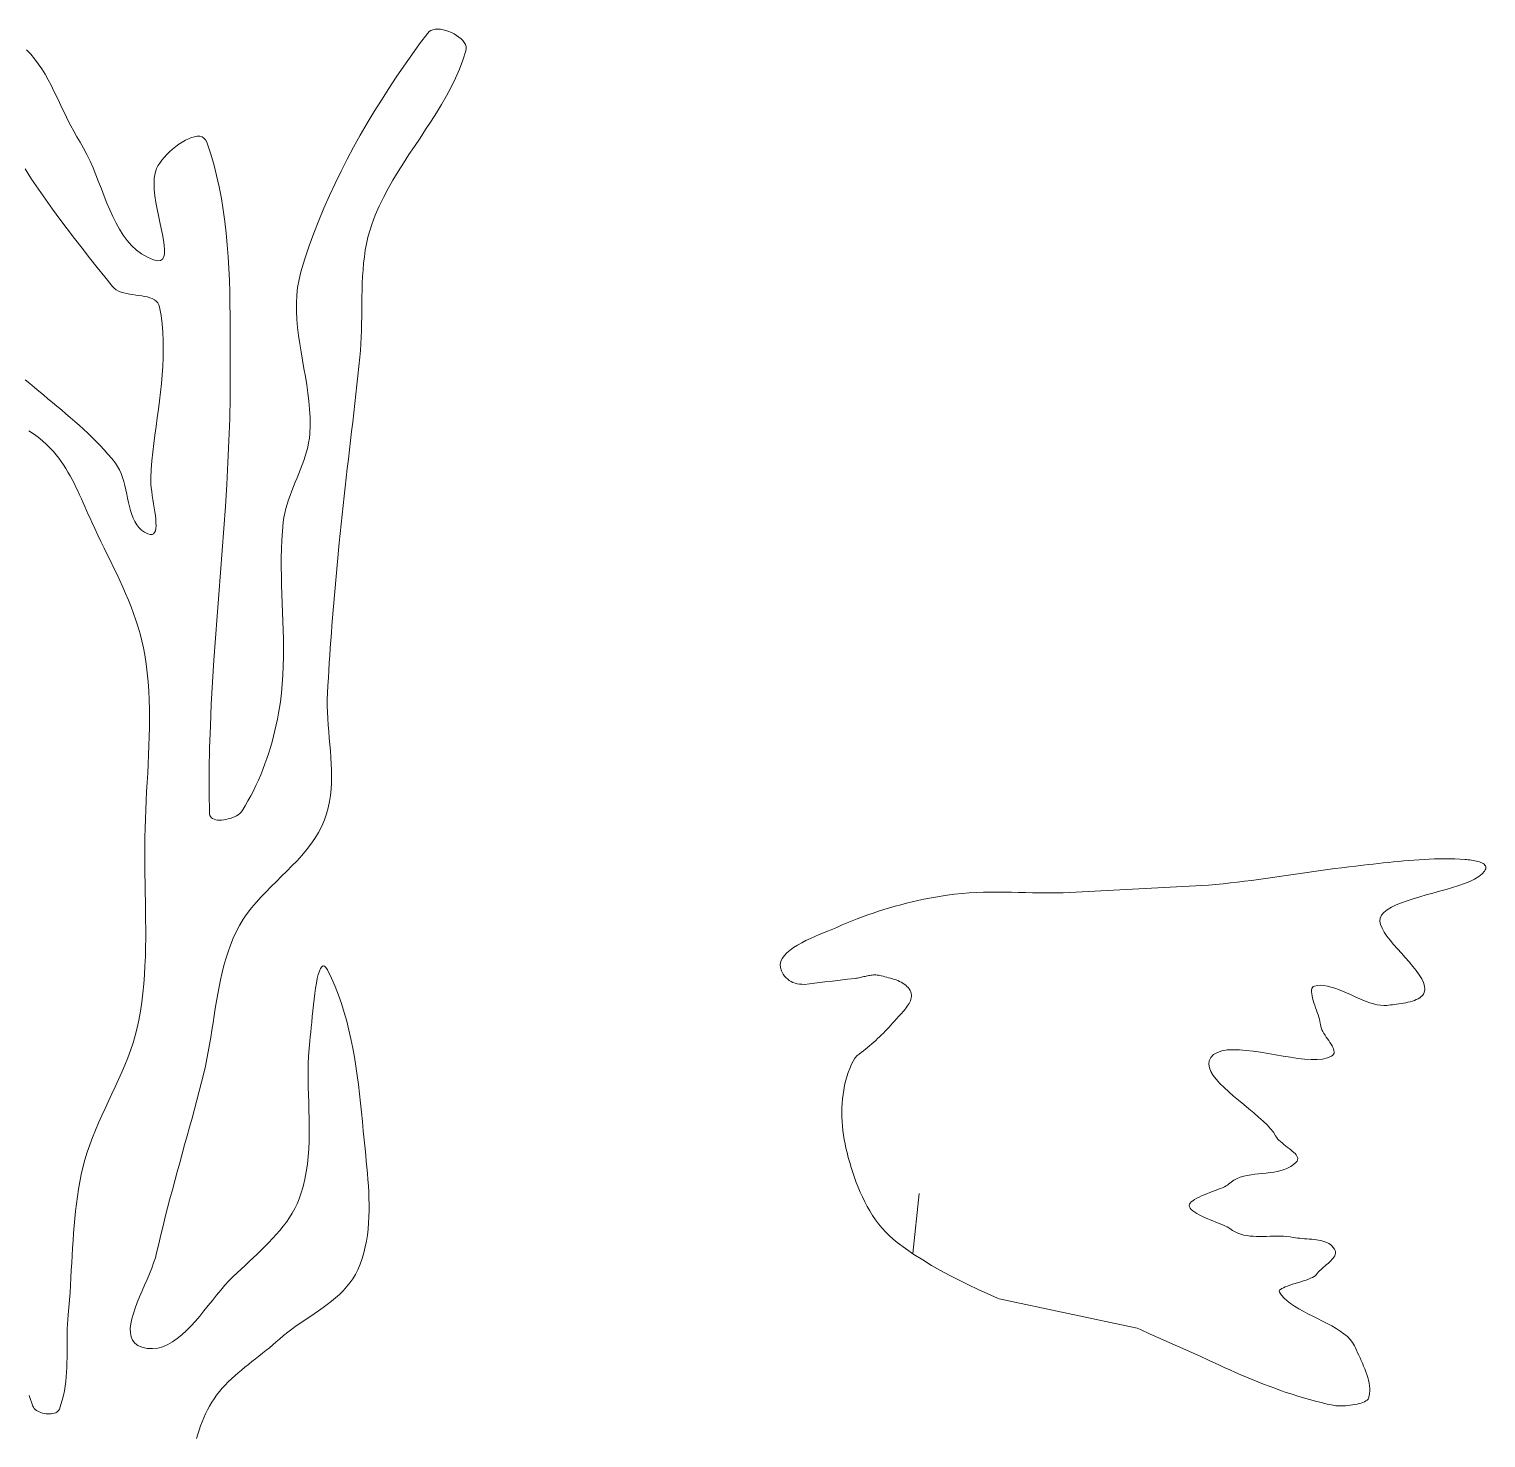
# Model space of a CAD drawing. Header units: inches. Extents: x -12 to 23, y -13.2 to 21.7.
# Drawn here: x 2.06 to 6.239, y -5.339 to -1.298 of the extents above; entities that cross this region are included whole.
import ezdxf

# ---------------------------------------------------------------- set-up
doc = ezdxf.new("R2010")
doc.units = ezdxf.units.IN
doc.header["$MEASUREMENT"] = 0
doc.layers.get('0').update_dxf_attribs({"lineweight": 0})

msp = doc.modelspace()

# ---------------------------------------------------------------- linework, layer by layer
at = {"color": 7, "linetype": 'Continuous', "lineweight": 0}
for p, q in [((4.31, -4.0352), (4.31, -4.0352)), ((4.4883, -4.1995), (4.4883, -4.1995))]:
    msp.add_line(p, q, dxfattribs=at)
at = {"color": 30, "linetype": 'Continuous', "lineweight": 0, "true_color": 0xff7e00}
msp.add_line((4.5953, -4.8105), (4.6134, -4.6379), dxfattribs=at)
at = {"color": 7, "linetype": 'Continuous', "lineweight": 0, "flags": 128}
for points in [[(2.053, -1.3576), (2.0649, -1.37), (2.0761, -1.3833), (2.0866, -1.3973), (2.0964, -1.412), (2.1058, -1.4272), (2.1147, -1.4429), (2.1232, -1.4589), (2.1315, -1.4753), (2.1395, -1.4918), (2.1475, -1.5085), (2.1553, -1.5253), (2.1632, -1.5419), (2.1713, -1.5585), (2.1795, -1.5748), (2.188, -1.5909), (2.1969, -1.6065), (2.2062, -1.6217), (2.2165, -1.639), (2.2261, -1.6572), (2.2351, -1.6761), (2.2436, -1.6957), (2.2517, -1.7156), (2.2597, -1.7359), (2.2675, -1.7562), (2.2753, -1.7765), (2.2833, -1.7967), (2.2916, -1.8164), (2.3003, -1.8357), (2.3095, -1.8542), (2.3193, -1.872), (2.33, -1.8888), (2.3416, -1.9044), (2.3542, -1.9187), (2.3679, -1.9316), (2.383, -1.9428), (2.3995, -1.9523), (2.4175, -1.9598), (2.4285, -1.9623), (2.4368, -1.9616), (2.4428, -1.9578), (2.4466, -1.9512), (2.4486, -1.9421), (2.4489, -1.9309), (2.4479, -1.9177), (2.4458, -1.9029), (2.4428, -1.8867), (2.4392, -1.8694), (2.4353, -1.8513), (2.4313, -1.8327), (2.4274, -1.8138), (2.4239, -1.7949), (2.4211, -1.7763), (2.4192, -1.7584), (2.4185, -1.7412), (2.4192, -1.7252), (2.4216, -1.7107), (2.4259, -1.6978), (2.4299, -1.6902), (2.4349, -1.6822), (2.4408, -1.6741), (2.4477, -1.666), (2.4552, -1.6578), (2.4633, -1.6499), (2.4719, -1.6422), (2.4809, -1.6349), (2.49, -1.6282), (2.4993, -1.622), (2.5085, -1.6167), (2.5176, -1.6122), (2.5264, -1.6087), (2.5348, -1.6063), (2.5426, -1.6051), (2.5498, -1.6053), (2.5563, -1.6069), (2.5618, -1.6101), (2.5663, -1.615), (2.5696, -1.6217), (2.5803, -1.6535), (2.5898, -1.6855), (2.5982, -1.7179), (2.6055, -1.7506), (2.6118, -1.7835), (2.6172, -1.8166), (2.6218, -1.8499), (2.6257, -1.8833), (2.6288, -1.917), (2.6313, -1.9507), (2.6332, -1.9845), (2.6347, -2.0184), (2.6357, -2.0524), (2.6364, -2.0864), (2.6369, -2.1204), (2.6371, -2.1543), (2.6372, -2.1883), (2.6372, -2.2221), (2.6372, -2.2558), (2.6373, -2.2895), (2.637, -2.3525), (2.6357, -2.4155), (2.6336, -2.4785), (2.6307, -2.5415), (2.6272, -2.6045), (2.6231, -2.6675), (2.6187, -2.7304), (2.614, -2.7934), (2.6091, -2.8563), (2.6041, -2.9193), (2.5992, -2.9822), (2.5945, -3.0452), (2.5902, -3.1081), (2.5862, -3.1711), (2.5828, -3.234), (2.5801, -3.297), (2.5781, -3.36), (2.577, -3.423), (2.577, -3.486), (2.5781, -3.549), (2.5788, -3.5533), (2.5804, -3.557), (2.5831, -3.5601), (2.5865, -3.5626), (2.5906, -3.5645), (2.5954, -3.5658), (2.6007, -3.5667), (2.6064, -3.567), (2.6124, -3.5669), (2.6187, -3.5663), (2.625, -3.5653), (2.6314, -3.5638), (2.6377, -3.562), (2.6438, -3.5598), (2.6497, -3.5573), (2.6551, -3.5545), (2.6601, -3.5514), (2.6645, -3.548), (2.6682, -3.5444), (2.6711, -3.5405), (2.6797, -3.5264), (2.6881, -3.512), (2.696, -3.4974), (2.7037, -3.4826), (2.7109, -3.4676), (2.7179, -3.4524), (2.7245, -3.4371), (2.7307, -3.4216), (2.7367, -3.4059), (2.7423, -3.3901), (2.7476, -3.3742), (2.7525, -3.3582), (2.7572, -3.3421), (2.7615, -3.3259), (2.7655, -3.3096), (2.7692, -3.2933), (2.7726, -3.277), (2.7757, -3.2606), (2.7785, -3.2442), (2.781, -3.2278), (2.7842, -3.2022), (2.7866, -3.1766), (2.7883, -3.1509), (2.7894, -3.1252), (2.7899, -3.0994), (2.79, -3.0736), (2.7896, -3.0478), (2.789, -3.022), (2.7882, -2.9961), (2.7873, -2.9702), (2.7863, -2.9443), (2.7853, -2.9184), (2.7845, -2.8926), (2.7839, -2.8667), (2.7836, -2.8409), (2.7837, -2.815), (2.7842, -2.7892), (2.7853, -2.7635), (2.787, -2.7378), (2.7894, -2.7121), (2.7912, -2.699), (2.7937, -2.6861), (2.7968, -2.6733), (2.8004, -2.6605), (2.8045, -2.6479), (2.8089, -2.6353), (2.8136, -2.6228), (2.8186, -2.6103), (2.8236, -2.5979), (2.8287, -2.5854), (2.8338, -2.573), (2.8388, -2.5606), (2.8436, -2.5481), (2.8481, -2.5356), (2.8523, -2.523), (2.8561, -2.5103), (2.8594, -2.4975), (2.8621, -2.4847), (2.8642, -2.4717), (2.8655, -2.4585), (2.8665, -2.4353), (2.8663, -2.4119), (2.865, -2.3885), (2.8628, -2.365), (2.86, -2.3415), (2.8566, -2.318), (2.8527, -2.2944), (2.8487, -2.2709), (2.8445, -2.2474), (2.8405, -2.2239), (2.8367, -2.2004), (2.8333, -2.177), (2.8305, -2.1537), (2.8284, -2.1304), (2.8272, -2.1073), (2.827, -2.0843), (2.8281, -2.0614), (2.8305, -2.0386), (2.8345, -2.016), (2.8401, -1.9936), (2.8515, -1.9566), (2.8639, -1.9198), (2.877, -1.8833), (2.8911, -1.8471), (2.9059, -1.8112), (2.9216, -1.7755), (2.938, -1.7402), (2.9551, -1.7051), (2.9728, -1.6704), (2.9912, -1.636), (3.0103, -1.6018), (3.0299, -1.568), (3.05, -1.5345), (3.0707, -1.5013), (3.0919, -1.4684), (3.1134, -1.4358), (3.1355, -1.4036), (3.1578, -1.3717), (3.1806, -1.3401), (3.2036, -1.3089), (3.2078, -1.3046), (3.2129, -1.3014), (3.2188, -1.2993), (3.2254, -1.2981), (3.2326, -1.2978), (3.2401, -1.2983), (3.248, -1.2996), (3.256, -1.3017), (3.264, -1.3044), (3.2719, -1.3076), (3.2795, -1.3115), (3.2867, -1.3157), (3.2933, -1.3205), (3.2993, -1.3255), (3.3045, -1.3308), (3.3087, -1.3364), (3.3119, -1.3421), (3.3138, -1.3479), (3.3144, -1.3538), (3.3135, -1.3596), (3.3048, -1.3866), (3.2947, -1.4129), (3.2834, -1.4387), (3.2709, -1.4641), (3.2576, -1.489), (3.2434, -1.5136), (3.2285, -1.538), (3.2132, -1.5621), (3.1975, -1.5861), (3.1816, -1.6101), (3.1656, -1.634), (3.1497, -1.6579), (3.134, -1.6819), (3.1187, -1.7061), (3.1039, -1.7306), (3.0898, -1.7553), (3.0765, -1.7804), (3.0642, -1.8059), (3.053, -1.8319), (3.043, -1.8584), (3.0372, -1.8765), (3.0323, -1.8948), (3.0282, -1.9133), (3.0247, -1.932), (3.022, -1.9507), (3.0198, -1.9696), (3.0181, -1.9887), (3.0168, -2.0078), (3.0159, -2.0269), (3.0153, -2.0462), (3.0149, -2.0655), (3.0147, -2.0848), (3.0145, -2.1041), (3.0143, -2.1235), (3.0141, -2.1428), (3.0137, -2.1621), (3.0131, -2.1814), (3.0122, -2.2006), (3.0109, -2.2197), (3.0092, -2.2388), (3.0064, -2.2654), (3.0036, -2.292), (3.0007, -2.3187), (2.9977, -2.3453), (2.9947, -2.3719), (2.9917, -2.3985), (2.9886, -2.4252), (2.9855, -2.4518), (2.9824, -2.4784), (2.9793, -2.505), (2.9761, -2.5316), (2.973, -2.5582), (2.97, -2.5848), (2.9669, -2.6115), (2.964, -2.6381), (2.961, -2.6647), (2.9582, -2.6913), (2.9554, -2.718), (2.9526, -2.7446), (2.95, -2.7713), (2.948, -2.7928), (2.9459, -2.8143), (2.9439, -2.8359), (2.9419, -2.8574), (2.94, -2.8789), (2.9381, -2.9005), (2.9362, -2.922), (2.9343, -2.9436), (2.9325, -2.9651), (2.9308, -2.9867), (2.9291, -3.0082), (2.9274, -3.0298), (2.9258, -3.0514), (2.9243, -3.0729), (2.9228, -3.0945), (2.9213, -3.1161), (2.92, -3.1376), (2.9186, -3.1592), (2.9174, -3.1808), (2.9162, -3.2024), (2.9156, -3.2206), (2.9156, -3.2389), (2.9161, -3.2573), (2.917, -3.2758), (2.9183, -3.2943), (2.9197, -3.3129), (2.9213, -3.3315), (2.9229, -3.35), (2.9245, -3.3686), (2.9258, -3.3871), (2.9269, -3.4055), (2.9276, -3.4239), (2.9278, -3.4422), (2.9275, -3.4603), (2.9264, -3.4784), (2.9247, -3.4962), (2.922, -3.5139), (2.9183, -3.5315), (2.9136, -3.5488), (2.9078, -3.5659), (2.8997, -3.5846), (2.8904, -3.6025), (2.8799, -3.6198), (2.8683, -3.6364), (2.8558, -3.6525), (2.8426, -3.6682), (2.8287, -3.6835), (2.8143, -3.6985), (2.7996, -3.7134), (2.7847, -3.7281), (2.7697, -3.7428), (2.7547, -3.7575), (2.74, -3.7724), (2.7256, -3.7875), (2.7117, -3.8029), (2.6984, -3.8186), (2.6859, -3.8349), (2.6742, -3.8516), (2.6636, -3.869), (2.6542, -3.8871), (2.6456, -3.906), (2.638, -3.9253), (2.631, -3.9447), (2.6248, -3.9645), (2.6191, -3.9844), (2.6141, -4.0045), (2.6094, -4.0248), (2.6052, -4.0452), (2.6014, -4.0658), (2.5978, -4.0864), (2.5944, -4.1071), (2.5911, -4.1279), (2.5879, -4.1487), (2.5847, -4.1695), (2.5814, -4.1902), (2.5779, -4.211), (2.5743, -4.2316), (2.5703, -4.2521), (2.5659, -4.2726), (2.5612, -4.2928), (2.5547, -4.3187), (2.5481, -4.3445), (2.5413, -4.3703), (2.5345, -4.3961), (2.5275, -4.4218), (2.5205, -4.4475), (2.5135, -4.4732), (2.5064, -4.4989), (2.4993, -4.5246), (2.4922, -4.5503), (2.4852, -4.5761), (2.4781, -4.6018), (2.4712, -4.6275), (2.4643, -4.6533), (2.4576, -4.679), (2.4509, -4.7049), (2.4444, -4.7307), (2.4381, -4.7566), (2.4319, -4.7825), (2.4259, -4.8085), (2.4223, -4.8223), (2.4175, -4.837), (2.4118, -4.8523), (2.4054, -4.8682), (2.3986, -4.8845), (2.3915, -4.9011), (2.3843, -4.9178), (2.3773, -4.9344), (2.3706, -4.9509), (2.3646, -4.967), (2.3593, -4.9827), (2.3551, -4.9978), (2.3521, -5.0121), (2.3505, -5.0255), (2.3506, -5.0379), (2.3526, -5.0491), (2.3567, -5.0589), (2.3631, -5.0673), (2.372, -5.074), (2.3837, -5.079), (2.3993, -5.0825), (2.4145, -5.0833), (2.4293, -5.0816), (2.4438, -5.0777), (2.458, -5.0718), (2.4718, -5.064), (2.4853, -5.0545), (2.4986, -5.0437), (2.5116, -5.0316), (2.5244, -5.0185), (2.5371, -5.0045), (2.5495, -4.99), (2.5618, -4.975), (2.574, -4.9599), (2.586, -4.9447), (2.598, -4.9297), (2.61, -4.9152), (2.6219, -4.9013), (2.6338, -4.8882), (2.6457, -4.8761), (2.6569, -4.8655), (2.6682, -4.8549), (2.6796, -4.8443), (2.6911, -4.8336), (2.7027, -4.8229), (2.7142, -4.8121), (2.7256, -4.8012), (2.7368, -4.7902), (2.7479, -4.779), (2.7587, -4.7676), (2.7691, -4.7561), (2.7792, -4.7443), (2.7889, -4.7323), (2.7981, -4.72), (2.8068, -4.7074), (2.8149, -4.6945), (2.8223, -4.6813), (2.829, -4.6677), (2.835, -4.6538), (2.8401, -4.6394), (2.8463, -4.6184), (2.8514, -4.5971), (2.8554, -4.5757), (2.8585, -4.5541), (2.8608, -4.5324), (2.8624, -4.5105), (2.8633, -4.4885), (2.8637, -4.4664), (2.8637, -4.4442), (2.8634, -4.422), (2.8628, -4.3997), (2.8622, -4.3773), (2.8615, -4.355), (2.861, -4.3327), (2.8606, -4.3104), (2.8606, -4.2881), (2.8609, -4.2659), (2.8618, -4.2438), (2.8633, -4.2218), (2.8655, -4.1999), (2.8667, -4.1886), (2.868, -4.1757), (2.8694, -4.1615), (2.8709, -4.1462), (2.8724, -4.1302), (2.8741, -4.1138), (2.8759, -4.0972), (2.8778, -4.0807), (2.8798, -4.0646), (2.882, -4.0492), (2.8844, -4.0348), (2.887, -4.0216), (2.8898, -4.0101), (2.8928, -4.0003), (2.8961, -3.9928), (2.8996, -3.9876), (2.9033, -3.9852), (2.9073, -3.9857), (2.9116, -3.9896), (2.9162, -3.997), (2.9276, -4.0206), (2.9381, -4.0445), (2.9476, -4.0689), (2.9563, -4.0935), (2.9641, -4.1185), (2.9712, -4.1437), (2.9777, -4.1692), (2.9834, -4.1949), (2.9886, -4.2208), (2.9933, -4.2469), (2.9976, -4.2731), (3.0014, -4.2994), (3.0048, -4.3258), (3.008, -4.3523), (3.0109, -4.3788), (3.0137, -4.4052), (3.0163, -4.4317), (3.0189, -4.4581), (3.0214, -4.4843), (3.024, -4.5105), (3.0257, -4.5279), (3.0275, -4.5453), (3.0292, -4.5629), (3.0308, -4.5806), (3.0323, -4.5984), (3.0335, -4.6162), (3.0345, -4.634), (3.0352, -4.6519), (3.0356, -4.6696), (3.0356, -4.6874), (3.0351, -4.7051), (3.0341, -4.7227), (3.0326, -4.7401), (3.0305, -4.7574), (3.0278, -4.7746), (3.0244, -4.7916), (3.0202, -4.8083), (3.0153, -4.8248), (3.0095, -4.8411), (3.0029, -4.8571), (2.9962, -4.8704), (2.9886, -4.883), (2.9802, -4.8949), (2.971, -4.9063), (2.961, -4.9172), (2.9505, -4.9275), (2.9393, -4.9375), (2.9277, -4.9471), (2.9157, -4.9565), (2.9034, -4.9655), (2.8908, -4.9744), (2.878, -4.9832), (2.8651, -4.9919), (2.8523, -5.0006), (2.8394, -5.0094), (2.8267, -5.0182), (2.8143, -5.0272), (2.8021, -5.0364), (2.7902, -5.0459), (2.7788, -5.0557), (2.7693, -5.0641), (2.7596, -5.0724), (2.7497, -5.0805), (2.7397, -5.0886), (2.7297, -5.0966), (2.7196, -5.1045), (2.7094, -5.1125), (2.6993, -5.1204), (2.6893, -5.1284), (2.6793, -5.1365), (2.6695, -5.1446), (2.6597, -5.1529), (2.6502, -5.1613), (2.6408, -5.17), (2.6317, -5.1788), (2.6229, -5.1878), (2.6143, -5.1971), (2.6061, -5.2067), (2.5982, -5.2167), (2.5908, -5.2269), (2.5839, -5.2373), (2.5776, -5.248), (2.5718, -5.259), (2.5664, -5.2702), (2.5614, -5.2816), (2.5567, -5.2932), (2.5523, -5.305), (2.5482, -5.3168), (2.5442, -5.3288), (2.5404, -5.3408)], [(2.0487, -2.3036), (2.0625, -2.3148), (2.0752, -2.3257), (2.0881, -2.3365), (2.101, -2.3472), (2.1139, -2.358), (2.1269, -2.3687), (2.1398, -2.3795), (2.1527, -2.3903), (2.1656, -2.4012), (2.1783, -2.4122), (2.191, -2.4232), (2.2036, -2.4344), (2.216, -2.4457), (2.2282, -2.4571), (2.2403, -2.4687), (2.2522, -2.4805), (2.2638, -2.4926), (2.2752, -2.5048), (2.2863, -2.5173), (2.2971, -2.53), (2.3076, -2.5431), (2.314, -2.5523), (2.3195, -2.5622), (2.3242, -2.5728), (2.3283, -2.5839), (2.3318, -2.5954), (2.3349, -2.6073), (2.3378, -2.6194), (2.3404, -2.6315), (2.3429, -2.6437), (2.3455, -2.6557), (2.3483, -2.6675), (2.3514, -2.679), (2.3549, -2.6901), (2.3589, -2.7006), (2.3635, -2.7104), (2.3689, -2.7195), (2.3752, -2.7277), (2.3825, -2.7349), (2.3909, -2.741), (2.4006, -2.7459), (2.4073, -2.7479), (2.4128, -2.7479), (2.417, -2.746), (2.4202, -2.7423), (2.4224, -2.7371), (2.4237, -2.7305), (2.4242, -2.7226), (2.4241, -2.7137), (2.4234, -2.7039), (2.4223, -2.6934), (2.4208, -2.6824), (2.4191, -2.6709), (2.4172, -2.6593), (2.4153, -2.6475), (2.4135, -2.6359), (2.4118, -2.6246), (2.4104, -2.6137), (2.4095, -2.6034), (2.4089, -2.5939), (2.409, -2.5853), (2.4106, -2.5608), (2.4127, -2.5362), (2.4152, -2.5116), (2.418, -2.487), (2.4211, -2.4623), (2.4243, -2.4377), (2.4276, -2.413), (2.4309, -2.3884), (2.434, -2.3637), (2.4369, -2.3391), (2.4395, -2.3145), (2.4418, -2.2899), (2.4435, -2.2653), (2.4447, -2.2408), (2.4452, -2.2164), (2.4449, -2.192), (2.4438, -2.1676), (2.4417, -2.1434), (2.4386, -2.1192), (2.4344, -2.0951), (2.4323, -2.0884), (2.4291, -2.0827), (2.4248, -2.078), (2.4196, -2.0741), (2.4135, -2.0708), (2.4067, -2.0682), (2.3994, -2.0661), (2.3915, -2.0644), (2.3832, -2.063), (2.3747, -2.0618), (2.366, -2.0606), (2.3573, -2.0594), (2.3486, -2.0581), (2.3401, -2.0565), (2.3319, -2.0545), (2.3241, -2.0521), (2.3168, -2.0492), (2.3102, -2.0456), (2.3042, -2.0412), (2.2991, -2.0359), (2.2773, -2.0087), (2.2555, -1.9814), (2.2338, -1.9539), (2.2121, -1.9264), (2.1907, -1.8986), (2.1694, -1.8707), (2.1483, -1.8426), (2.1276, -1.8143), (2.1071, -1.7858), (2.0871, -1.7571), (2.0675, -1.728), (2.0484, -1.6987)], [(2.0599, -5.2173), (2.0709, -5.248), (2.0726, -5.2515), (2.0749, -5.2547), (2.0779, -5.2577), (2.0813, -5.2604), (2.0852, -5.2628), (2.0895, -5.2649), (2.0941, -5.2667), (2.0988, -5.2682), (2.1038, -5.2694), (2.1088, -5.2702), (2.1138, -5.2706), (2.1188, -5.2707), (2.1236, -5.2704), (2.1282, -5.2697), (2.1325, -5.2686), (2.1364, -5.267), (2.1399, -5.2651), (2.1429, -5.2627), (2.1452, -5.2598), (2.147, -5.2565), (2.1515, -5.2437), (2.1554, -5.2308), (2.1586, -5.2178), (2.1613, -5.2046), (2.1635, -5.1913), (2.1652, -5.1779), (2.1665, -5.1643), (2.1675, -5.1508), (2.1682, -5.1371), (2.1686, -5.1234), (2.1689, -5.1096), (2.169, -5.0958), (2.1691, -5.082), (2.1692, -5.0682), (2.1693, -5.0544), (2.1695, -5.0406), (2.1698, -5.0269), (2.1704, -5.0132), (2.1712, -4.9996), (2.1723, -4.986), (2.1743, -4.9648), (2.176, -4.9436), (2.1775, -4.9224), (2.1788, -4.9011), (2.1801, -4.8799), (2.1813, -4.8586), (2.1825, -4.8373), (2.1836, -4.816), (2.1849, -4.7947), (2.1862, -4.7735), (2.1877, -4.7522), (2.1894, -4.731), (2.1913, -4.7098), (2.1935, -4.6887), (2.196, -4.6676), (2.1988, -4.6466), (2.2021, -4.6257), (2.2058, -4.6048), (2.2099, -4.584), (2.2146, -4.5633), (2.2203, -4.5415), (2.2269, -4.5199), (2.2342, -4.4985), (2.2422, -4.4773), (2.2506, -4.4563), (2.2596, -4.4354), (2.2688, -4.4146), (2.2783, -4.3939), (2.288, -4.3733), (2.2977, -4.3526), (2.3073, -4.3319), (2.3168, -4.3112), (2.326, -4.2905), (2.3349, -4.2696), (2.3433, -4.2486), (2.3512, -4.2275), (2.3584, -4.2061), (2.3649, -4.1846), (2.3705, -4.1628), (2.3752, -4.1407), (2.3797, -4.1149), (2.3834, -4.089), (2.3866, -4.063), (2.3891, -4.037), (2.3911, -4.0109), (2.3925, -3.9848), (2.3936, -3.9586), (2.3943, -3.9323), (2.3946, -3.9061), (2.3947, -3.8798), (2.3945, -3.8534), (2.3942, -3.8271), (2.3938, -3.8008), (2.3933, -3.7744), (2.3928, -3.7481), (2.3924, -3.7217), (2.392, -3.6954), (2.3918, -3.6691), (2.3918, -3.6428), (2.3921, -3.6166), (2.3927, -3.5904), (2.3936, -3.5641), (2.3947, -3.5379), (2.396, -3.5116), (2.3974, -3.4852), (2.3988, -3.4589), (2.4003, -3.4326), (2.4017, -3.4063), (2.403, -3.38), (2.404, -3.3537), (2.4049, -3.3274), (2.4055, -3.3011), (2.4057, -3.2749), (2.4054, -3.2487), (2.4047, -3.2225), (2.4035, -3.1964), (2.4017, -3.1703), (2.3992, -3.1443), (2.3961, -3.1184), (2.3921, -3.0925), (2.3884, -3.0724), (2.3839, -3.0525), (2.3788, -3.0327), (2.373, -3.0132), (2.3668, -2.9937), (2.36, -2.9744), (2.3528, -2.9553), (2.3451, -2.9362), (2.3371, -2.9173), (2.3288, -2.8984), (2.3203, -2.8796), (2.3115, -2.8609), (2.3026, -2.8422), (2.2936, -2.8236), (2.2845, -2.805), (2.2754, -2.7865), (2.2664, -2.7679), (2.2574, -2.7493), (2.2486, -2.7307), (2.24, -2.7121), (2.235, -2.7011), (2.23, -2.6899), (2.2251, -2.6788), (2.2201, -2.6676), (2.2152, -2.6563), (2.2102, -2.6451), (2.2051, -2.6339), (2.1999, -2.6228), (2.1946, -2.6118), (2.1891, -2.6008), (2.1835, -2.5899), (2.1777, -2.5792), (2.1717, -2.5687), (2.1655, -2.5583), (2.159, -2.5481), (2.1522, -2.5381), (2.145, -2.5284), (2.1376, -2.5189), (2.1298, -2.5097), (2.1216, -2.5008), (2.1102, -2.4895), (2.0983, -2.4789), (2.0858, -2.4688), (2.073, -2.4592), (2.0598, -2.4501)]]:
    msp.add_lwpolyline(points, dxfattribs=at)
at = {"color": 7, "linetype": 'Continuous', "lineweight": 0}
msp.add_lwpolyline([(5.2393, -5.0247), (4.843, -4.9405), (4.8382, -4.9384), (4.8104, -4.9261), (4.7827, -4.9136), (4.7554, -4.9006), (4.7283, -4.8873), (4.7015, -4.8735), (4.6752, -4.8592), (4.6492, -4.8444), (4.6237, -4.8289), (4.5987, -4.8128), (4.5742, -4.7959), (4.5503, -4.7783), (4.5385, -4.7688), (4.5273, -4.7587), (4.5168, -4.7481), (4.5067, -4.737), (4.4972, -4.7254), (4.4883, -4.7134), (4.4798, -4.701), (4.4718, -4.6882), (4.4643, -4.6752), (4.4573, -4.6618), (4.4506, -4.6482), (4.4444, -4.6344), (4.4385, -4.6205), (4.433, -4.6064), (4.4279, -4.5922), (4.4231, -4.5779), (4.4185, -4.5637), (4.4143, -4.5494), (4.4103, -4.5352), (4.4066, -4.521), (4.4036, -4.5086), (4.4009, -4.496), (4.3985, -4.4834), (4.3964, -4.4706), (4.3947, -4.4577), (4.3934, -4.4448), (4.3924, -4.4318), (4.3918, -4.4188), (4.3917, -4.4058), (4.3919, -4.3928), (4.3925, -4.3798), (4.3936, -4.3669), (4.3951, -4.354), (4.3971, -4.3413), (4.3995, -4.3286), (4.4025, -4.3161), (4.4059, -4.3037), (4.4098, -4.2915), (4.4143, -4.2795), (4.4193, -4.2676), (4.4238, -4.2587), (4.4292, -4.2504), (4.4353, -4.2425), (4.4414, -4.238), (4.4475, -4.2334), (4.4536, -4.2287), (4.4596, -4.2239), (4.4656, -4.2191), (4.4715, -4.2142), (4.4773, -4.2092), (4.4831, -4.2041), (4.4888, -4.199), (4.4945, -4.1938), (4.5001, -4.1885), (4.5056, -4.1832), (4.5111, -4.1778), (4.5165, -4.1724), (4.5218, -4.1668), (4.5271, -4.1612), (4.5323, -4.1556), (4.5374, -4.1499), (4.5424, -4.1441), (4.5474, -4.1383), (4.5504, -4.1349), (4.5535, -4.1314), (4.5568, -4.1278), (4.5601, -4.1242), (4.5635, -4.1205), (4.5668, -4.1167), (4.5702, -4.1129), (4.5734, -4.109), (4.5765, -4.1051), (4.5794, -4.1011), (4.5821, -4.0971), (4.5846, -4.0931), (4.5867, -4.089), (4.5885, -4.085), (4.5898, -4.0808), (4.5908, -4.0767), (4.5912, -4.0726), (4.5912, -4.0684), (4.5905, -4.0643), (4.5893, -4.0601), (4.5873, -4.0556), (4.5848, -4.0514), (4.5819, -4.0475), (4.5786, -4.0439), (4.5749, -4.0406), (4.5709, -4.0375), (4.5666, -4.0347), (4.5621, -4.0321), (4.5574, -4.0298), (4.5524, -4.0276), (4.5473, -4.0256), (4.5421, -4.0238), (4.5368, -4.0221), (4.5314, -4.0205), (4.526, -4.0191), (4.5207, -4.0177), (4.5153, -4.0164), (4.5101, -4.0151), (4.5049, -4.0139), (4.4999, -4.0127), (4.4965, -4.012), (4.4931, -4.0115), (4.4896, -4.0112), (4.4862, -4.0111), (4.4827, -4.0112), (4.4792, -4.0115), (4.4757, -4.0119), (4.4722, -4.0124), (4.4687, -4.013), (4.4652, -4.0137), (4.4617, -4.0145), (4.4582, -4.0153), (4.4547, -4.0161), (4.4512, -4.017), (4.4477, -4.0178), (4.4442, -4.0186), (4.4406, -4.0193), (4.4371, -4.02), (4.4336, -4.0206), (4.4301, -4.0211), (4.4083, -4.0236), (4.3865, -4.0262), (4.3647, -4.0288), (4.3428, -4.0314), (4.321, -4.0339), (4.2992, -4.0365), (4.2846, -4.0382), (4.2772, -4.0381), (4.2702, -4.0375), (4.2636, -4.0363), (4.2574, -4.0347), (4.2516, -4.0325), (4.2462, -4.0298), (4.2411, -4.0267), (4.2364, -4.0231), (4.2319, -4.019), (4.2277, -4.0144), (4.2238, -4.0094), (4.2182, -3.9997), (4.2153, -3.9903), (4.2149, -3.9812), (4.2169, -3.9723), (4.221, -3.9638), (4.2269, -3.9556), (4.2344, -3.9476), (4.2434, -3.94), (4.2535, -3.9327), (4.2647, -3.9257), (4.2765, -3.919), (4.2889, -3.9126), (4.3015, -3.9066), (4.3142, -3.9009), (4.3267, -3.8955), (4.3389, -3.8905), (4.3504, -3.8858), (4.3611, -3.8815), (4.3708, -3.8775), (4.3791, -3.8739), (4.3929, -3.8678), (4.407, -3.8618), (4.4213, -3.8559), (4.4359, -3.8502), (4.4508, -3.8445), (4.4659, -3.8391), (4.4812, -3.8337), (4.4967, -3.8286), (4.5124, -3.8236), (4.5283, -3.8187), (4.5444, -3.8141), (4.5606, -3.8096), (4.5769, -3.8054), (4.5934, -3.8014), (4.61, -3.7976), (4.6266, -3.794), (4.6434, -3.7907), (4.6602, -3.7876), (4.6771, -3.7848), (4.694, -3.7823), (4.7154, -3.7795), (4.7365, -3.7774), (4.7573, -3.7758), (4.7779, -3.7746), (4.7983, -3.7739), (4.8186, -3.7735), (4.8387, -3.7734), (4.8588, -3.7736), (4.8787, -3.7739), (4.8987, -3.7743), (4.9186, -3.7747), (4.9386, -3.7752), (4.9587, -3.7755), (4.9789, -3.7757), (4.9992, -3.7757), (5.0197, -3.7755), (5.0268, -3.7753), (5.4249, -3.7543), (5.4432, -3.7534), (5.4644, -3.7518), (5.4859, -3.7497), (5.5063, -3.7474), (5.5266, -3.745), (5.5468, -3.7425), (5.5669, -3.7398), (5.5869, -3.7371), (5.6069, -3.7344), (5.6268, -3.7316), (5.6467, -3.7287), (5.6666, -3.7259), (5.6864, -3.723), (5.7063, -3.7201), (5.7262, -3.7172), (5.7461, -3.7144), (5.766, -3.7116), (5.786, -3.7089), (5.806, -3.7062), (5.8261, -3.7036), (5.8463, -3.7011), (5.8665, -3.6987), (5.8869, -3.6964), (5.9014, -3.6948), (5.9159, -3.6932), (5.9305, -3.6915), (5.9451, -3.6899), (5.9597, -3.6884), (5.9743, -3.6868), (5.9889, -3.6854), (6.0036, -3.684), (6.0182, -3.6827), (6.0329, -3.6815), (6.0476, -3.6805), (6.0622, -3.6796), (6.0769, -3.6789), (6.0915, -3.6783), (6.1062, -3.678), (6.1208, -3.6779), (6.1354, -3.678), (6.15, -3.6784), (6.1646, -3.6791), (6.1791, -3.68), (6.1836, -3.6804), (6.1882, -3.6808), (6.193, -3.6814), (6.1978, -3.682), (6.2026, -3.6827), (6.2074, -3.6836), (6.212, -3.6846), (6.2164, -3.6857), (6.2207, -3.687), (6.2246, -3.6884), (6.2282, -3.69), (6.2314, -3.6918), (6.2341, -3.6938), (6.2363, -3.6959), (6.238, -3.6982), (6.239, -3.7008), (6.2393, -3.7036), (6.2389, -3.7066), (6.2377, -3.7098), (6.2356, -3.7133), (6.2284, -3.7215), (6.2187, -3.7291), (6.2069, -3.7362), (6.1933, -3.7429), (6.1781, -3.7491), (6.1616, -3.755), (6.1439, -3.7606), (6.1256, -3.766), (6.1066, -3.7713), (6.0874, -3.7765), (6.0683, -3.7817), (6.0494, -3.787), (6.031, -3.7925), (6.0134, -3.7981), (5.9969, -3.804), (5.9817, -3.8103), (5.9682, -3.817), (5.9565, -3.8241), (5.9469, -3.8318), (5.9398, -3.8401), (5.9362, -3.8481), (5.9355, -3.857), (5.9374, -3.8667), (5.9415, -3.8771), (5.9477, -3.8881), (5.9555, -3.8996), (5.9646, -3.9115), (5.9747, -3.9237), (5.9856, -3.9362), (5.9969, -3.9488), (6.0082, -3.9614), (6.0193, -3.974), (6.0299, -3.9865), (6.0396, -3.9987), (6.0481, -4.0106), (6.0552, -4.0221), (6.0604, -4.033), (6.0636, -4.0434), (6.0643, -4.0531), (6.0623, -4.062), (6.0602, -4.0661), (6.0573, -4.0699), (6.0537, -4.0733), (6.0496, -4.0765), (6.0449, -4.0793), (6.0398, -4.0818), (6.0342, -4.0841), (6.0284, -4.0861), (6.0222, -4.0879), (6.0159, -4.0894), (6.0094, -4.0908), (6.0028, -4.0921), (5.9962, -4.0932), (5.9897, -4.0941), (5.9832, -4.095), (5.977, -4.0958), (5.971, -4.0965), (5.9653, -4.0971), (5.96, -4.0978), (5.9551, -4.0984), (5.9463, -4.099), (5.9371, -4.0983), (5.9273, -4.0967), (5.9171, -4.0941), (5.9066, -4.0908), (5.8957, -4.0869), (5.8847, -4.0825), (5.8734, -4.0777), (5.862, -4.0727), (5.8506, -4.0677), (5.8392, -4.0627), (5.8279, -4.0579), (5.8167, -4.0534), (5.8057, -4.0494), (5.795, -4.0461), (5.7846, -4.0434), (5.7746, -4.0416), (5.765, -4.0409), (5.7559, -4.0413), (5.7475, -4.043), (5.7441, -4.0446), (5.7417, -4.0471), (5.7402, -4.0505), (5.7394, -4.0547), (5.7393, -4.0596), (5.7398, -4.0651), (5.7407, -4.071), (5.7422, -4.0774), (5.744, -4.0841), (5.7461, -4.0911), (5.7483, -4.0981), (5.7507, -4.1053), (5.7532, -4.1124), (5.7556, -4.1193), (5.7579, -4.1261), (5.76, -4.1325), (5.7618, -4.1385), (5.7633, -4.1441), (5.7644, -4.1491), (5.7649, -4.1534), (5.7656, -4.1582), (5.767, -4.1633), (5.7691, -4.1684), (5.7716, -4.1736), (5.7746, -4.1788), (5.7779, -4.1841), (5.7814, -4.1894), (5.7849, -4.1946), (5.7885, -4.1997), (5.7919, -4.2048), (5.7951, -4.2098), (5.798, -4.2146), (5.8005, -4.2192), (5.8024, -4.2236), (5.8036, -4.2278), (5.8042, -4.2317), (5.8038, -4.2354), (5.8025, -4.2387), (5.8001, -4.2416), (5.7966, -4.2442), (5.7849, -4.2493), (5.7711, -4.2524), (5.7554, -4.2538), (5.7381, -4.2538), (5.7194, -4.2526), (5.6996, -4.2505), (5.679, -4.2475), (5.6577, -4.2441), (5.6361, -4.2404), (5.6145, -4.2367), (5.593, -4.2331), (5.5719, -4.23), (5.5516, -4.2276), (5.5322, -4.226), (5.5139, -4.2256), (5.4972, -4.2265), (5.4822, -4.229), (5.4691, -4.2334), (5.4583, -4.2398), (5.45, -4.2485), (5.4456, -4.2575), (5.4444, -4.2672), (5.4461, -4.2774), (5.4505, -4.2881), (5.4572, -4.2992), (5.4659, -4.3106), (5.4764, -4.3223), (5.4884, -4.3342), (5.5015, -4.3463), (5.5155, -4.3585), (5.53, -4.3707), (5.5447, -4.3829), (5.5594, -4.3951), (5.5738, -4.407), (5.5875, -4.4188), (5.6003, -4.4303), (5.6118, -4.4415), (5.6218, -4.4523), (5.63, -4.4626), (5.636, -4.4725), (5.6385, -4.4767), (5.6418, -4.4809), (5.6456, -4.4851), (5.6499, -4.4892), (5.6545, -4.4932), (5.6594, -4.4972), (5.6644, -4.5011), (5.6695, -4.505), (5.6746, -4.5088), (5.6794, -4.5126), (5.684, -4.5164), (5.6882, -4.5201), (5.6919, -4.5237), (5.695, -4.5274), (5.6974, -4.531), (5.699, -4.5345), (5.6997, -4.5381), (5.6993, -4.5416), (5.6978, -4.5451), (5.6951, -4.5485), (5.6877, -4.5553), (5.6795, -4.5609), (5.6707, -4.5655), (5.6613, -4.5693), (5.6515, -4.5723), (5.6413, -4.5747), (5.6308, -4.5766), (5.6201, -4.5781), (5.6092, -4.5794), (5.5982, -4.5805), (5.5872, -4.5817), (5.5763, -4.5829), (5.5656, -4.5844), (5.555, -4.5862), (5.5448, -4.5886), (5.5349, -4.5915), (5.5255, -4.5952), (5.5166, -4.5998), (5.5083, -4.6053), (5.5007, -4.6119), (5.498, -4.6141), (5.4941, -4.6165), (5.4893, -4.6189), (5.4836, -4.6215), (5.4772, -4.6241), (5.4702, -4.6269), (5.4627, -4.6298), (5.455, -4.6327), (5.4471, -4.6358), (5.4392, -4.6389), (5.4313, -4.6421), (5.4237, -4.6453), (5.4165, -4.6486), (5.4099, -4.6519), (5.4038, -4.6553), (5.3986, -4.6588), (5.3942, -4.6622), (5.391, -4.6657), (5.3889, -4.6692), (5.3882, -4.6727), (5.3889, -4.6766), (5.391, -4.6805), (5.3943, -4.6843), (5.3987, -4.6882), (5.404, -4.692), (5.4101, -4.6957), (5.417, -4.6994), (5.4243, -4.7031), (5.4321, -4.7066), (5.4401, -4.7101), (5.4483, -4.7136), (5.4564, -4.7169), (5.4644, -4.7201), (5.4721, -4.7232), (5.4794, -4.7261), (5.4862, -4.729), (5.4923, -4.7316), (5.4975, -4.7342), (5.5018, -4.7365), (5.505, -4.7387), (5.5123, -4.7441), (5.5199, -4.7485), (5.5279, -4.7522), (5.5363, -4.7551), (5.5449, -4.7574), (5.5537, -4.7591), (5.5628, -4.7602), (5.5721, -4.761), (5.5815, -4.7614), (5.5911, -4.7615), (5.6007, -4.7614), (5.6104, -4.7612), (5.6202, -4.761), (5.6299, -4.7607), (5.6396, -4.7606), (5.6493, -4.7606), (5.6589, -4.7609), (5.6683, -4.7616), (5.6776, -4.7626), (5.6867, -4.7641), (5.6928, -4.7652), (5.6992, -4.766), (5.7057, -4.7667), (5.7124, -4.7673), (5.7192, -4.7678), (5.726, -4.7683), (5.7328, -4.7688), (5.7396, -4.7693), (5.7463, -4.77), (5.753, -4.7708), (5.7595, -4.7719), (5.7658, -4.7732), (5.7719, -4.7747), (5.7777, -4.7767), (5.7832, -4.779), (5.7884, -4.7817), (5.7932, -4.7849), (5.7976, -4.7887), (5.8016, -4.793), (5.805, -4.7979), (5.8069, -4.8018), (5.8078, -4.8056), (5.8079, -4.8094), (5.8071, -4.8131), (5.8057, -4.8168), (5.8036, -4.8205), (5.801, -4.8241), (5.7979, -4.8277), (5.7944, -4.8314), (5.7906, -4.835), (5.7865, -4.8386), (5.7823, -4.8422), (5.778, -4.8458), (5.7737, -4.8495), (5.7695, -4.8531), (5.7654, -4.8568), (5.7616, -4.8605), (5.758, -4.8643), (5.7549, -4.8681), (5.7522, -4.8719), (5.75, -4.8743), (5.7466, -4.8767), (5.742, -4.8791), (5.7366, -4.8815), (5.7303, -4.884), (5.7234, -4.8864), (5.716, -4.8889), (5.7083, -4.8913), (5.6925, -4.8962), (5.6847, -4.8987), (5.6773, -4.9011), (5.6703, -4.9036), (5.6639, -4.9061), (5.6583, -4.9086), (5.6536, -4.9111), (5.65, -4.9135), (5.6476, -4.916), (5.6465, -4.9185), (5.6471, -4.921), (5.6528, -4.9298), (5.6602, -4.9381), (5.6691, -4.9462), (5.6792, -4.954), (5.6905, -4.9615), (5.7026, -4.9688), (5.7154, -4.976), (5.7288, -4.983), (5.7426, -4.99), (5.7564, -4.997), (5.7703, -5.004), (5.7839, -5.011), (5.7971, -5.0181), (5.8097, -5.0254), (5.8215, -5.0329), (5.8323, -5.0406), (5.842, -5.0486), (5.8503, -5.057), (5.8571, -5.0657), (5.8621, -5.0748), (5.865, -5.0811), (5.8681, -5.0879), (5.8714, -5.0949), (5.8748, -5.1022), (5.8783, -5.1097), (5.8818, -5.1175), (5.8853, -5.1253), (5.8887, -5.1334), (5.8919, -5.1414), (5.895, -5.1496), (5.8978, -5.1577), (5.9003, -5.1659), (5.9024, -5.1739), (5.9041, -5.1819), (5.9054, -5.1897), (5.9061, -5.1973), (5.9063, -5.2047), (5.9058, -5.2119), (5.9047, -5.2188), (5.9028, -5.2253), (5.9012, -5.2282), (5.8987, -5.2309), (5.8954, -5.2333), (5.8914, -5.2356), (5.8867, -5.2376), (5.8815, -5.2394), (5.8758, -5.2411), (5.8698, -5.2425), (5.8634, -5.2437), (5.8569, -5.2448), (5.8503, -5.2457), (5.8436, -5.2463), (5.8371, -5.2469), (5.8307, -5.2472), (5.8245, -5.2474), (5.8187, -5.2474), (5.8134, -5.2473), (5.8085, -5.247), (5.8043, -5.2465), (5.8008, -5.2459), (5.7838, -5.2422), (5.7669, -5.2382), (5.7501, -5.2339), (5.7333, -5.2293), (5.7166, -5.2245), (5.6999, -5.2195), (5.6833, -5.2142), (5.6668, -5.2087), (5.6503, -5.203), (5.6339, -5.1971), (5.6176, -5.1911), (5.6013, -5.1848), (5.5851, -5.1784), (5.5689, -5.1718), (5.5528, -5.1651), (5.5368, -5.1582), (5.5208, -5.1513), (5.5049, -5.1442), (5.489, -5.137), (5.4733, -5.1297), (5.4454, -5.1169), (5.4174, -5.1043), (5.3892, -5.0917), (5.361, -5.0793), (5.3327, -5.0668), (5.3045, -5.0543), (5.2763, -5.0416), (5.2481, -5.0288), (5.2393, -5.0247)], close=True, dxfattribs=at)

doc.saveas('drawing.dxf')
